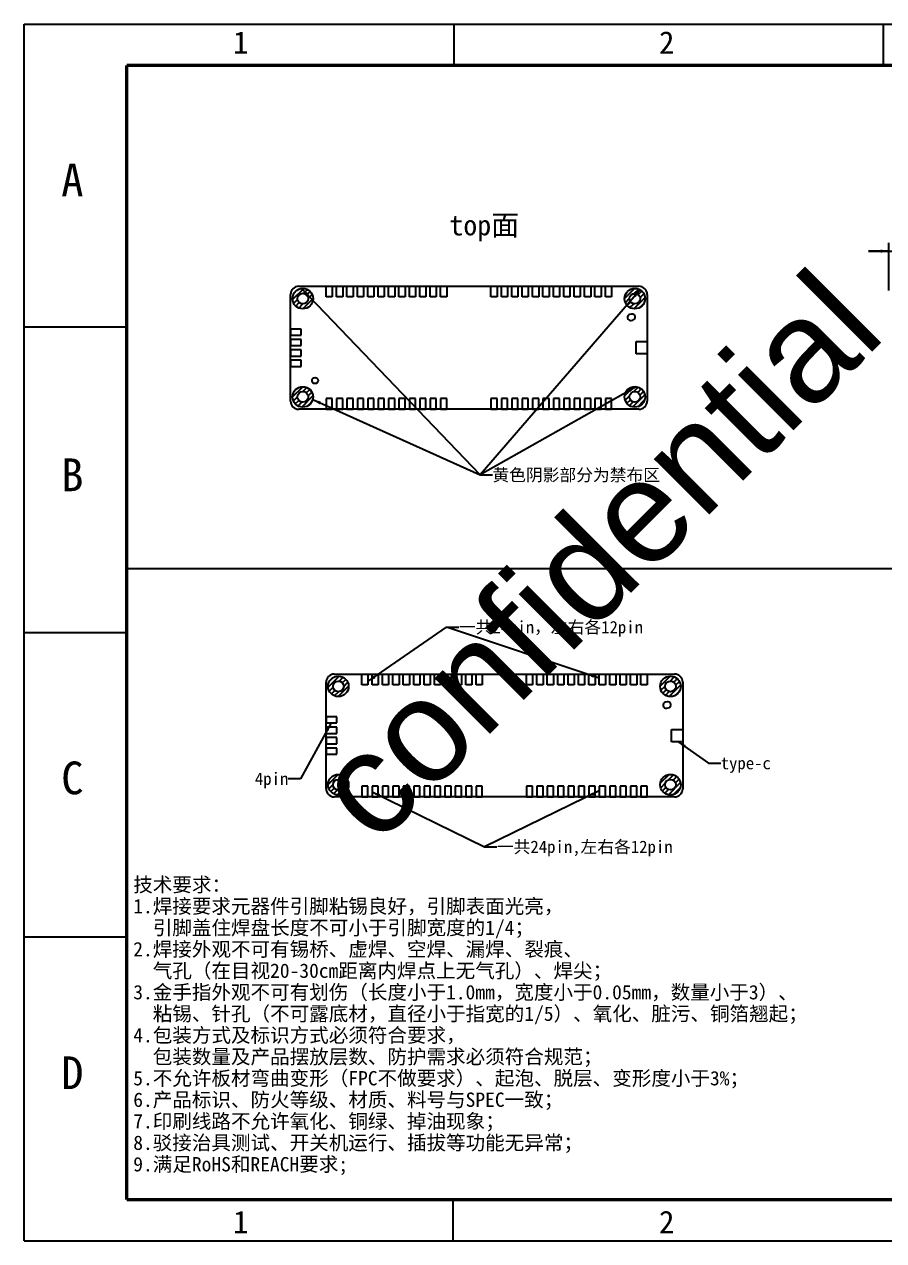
# Model space of a CAD drawing. Header units: millimetres. Extents: x 0 to 420, y 0 to 297.
# Drawn here: x 0 to 209.8, y 0 to 297 of the extents above; entities that cross this region are included whole.
import ezdxf

# ---------------------------------------------------------------- set-up
doc = ezdxf.new("R2010")
doc.units = ezdxf.units.MM
doc.header["$LTSCALE"] = 23.1
doc.layers.get('0').update_dxf_attribs({"linetype": 'CONTINUOUS'})
doc.layers.add('02___PRT_ALL_AXES', color=7, linetype='CONTINUOUS')
doc.layers.add('03___PRT_ALL_CURVES', color=7, linetype='CONTINUOUS')
doc.styles.get("Standard").update_dxf_attribs({"font": 'simfang.ttf'})
doc.styles.add('TEXTSTYLE_2', font='simfang.ttf')
doc.styles.add('TEXTSTYLE_3', font='simfang.ttf')
doc.styles.add('TEXTSTYLE_4', font='arial.ttf')
doc.dimstyles.new('DIMSTYLE_1', dxfattribs={"dimtxt": 3, "dimasz": 2, "dimexe": 2, "dimexo": 1, "dimgap": 0.75, "dimtad": 1, "dimzin": 0, "dimdsep": 46, "dimtxsty": 'STANDARD', "dimblk": '_FILLED', "dimblk1": '_FILLED', "dimblk2": '_FILLED', "dimcen": 0.09, "dimazin": 0, "dimtfac": 1, "dimtofl": 0, "dimtmove": 0, "dimatfit": 3, "dimldrblk": '_FILLED', "dimfxl": 1, "dimtolj": 1, "dimtzin": 0, "dimarcsym": 0})
doc.dimstyles.get("Standard").update_dxf_attribs({"dimtxt": 3, "dimasz": 2, "dimexe": 2, "dimexo": 1, "dimtad": 1, "dimzin": 0, "dimdsep": 46, "dimtxsty": 'STANDARD', "dimblk": '_FILLED', "dimblk1": '_FILLED', "dimblk2": '_FILLED', "dimcen": 0.09, "dimazin": 0, "dimtol": 1, "dimtp": 0.01, "dimtm": 0.01, "dimtfac": 1, "dimtofl": 0, "dimtmove": 0, "dimatfit": 3, "dimldrblk": '_FILLED', "dimfxl": 1, "dimtolj": 1, "dimtzin": 0, "dimarcsym": 0})

# ---------------------------------------------------------------- blocks, each defined once
blk = doc.blocks.new('CONFIDENTIAL_BL0', base_point=(139.49, 167.22))
at = {"color": 7, "linetype": 'CONTINUOUS', "true_color": 0xbababa, "style": 'TEXTSTYLE_4'}
blk.add_text('confidential', height=25, rotation=45, dxfattribs=at).set_placement((85.93, 95.98))
blk = doc.blocks.new('_FILLED')
at = {"color": 0, "linetype": 'BYBLOCK'}
blk.add_solid([(0, 0), (-1, 0.2), (-1, -0.2)], dxfattribs=at)
blk = doc.blocks.new('*D0')
at = {"color": 2, "linetype": 'CONTINUOUS'}
for p, q in [((211.09, 232.03), (211.09, 243.61)), ((212.69, 232.03), (212.69, 243.61)), ((211.09, 241.61), (206.09, 241.61)), ((206.09, 241.61), (211.89, 241.61)), ((228.4, 241.61), (211.89, 241.61)), ((212.69, 241.61), (228.4, 241.61))]:
    blk.add_line(p, q, dxfattribs=at)
at = {"color": 2, "linetype": 'CONTINUOUS', "xscale": 2, "yscale": 2, "zscale": 2}
blk.add_blockref('_FILLED', (211.09, 241.61), dxfattribs=at)
at = {"color": 2, "linetype": 'CONTINUOUS', "xscale": 2, "yscale": 2, "zscale": 2, "rotation": 180}
blk.add_blockref('_FILLED', (212.69, 241.61), dxfattribs=at)
at = {"color": 2, "linetype": 'CONTINUOUS', "insert": (220.07, 245.36), "char_height": 3, "width": 8.3247, "attachment_point": 1, "line_spacing_factor": 0.9}
blk.add_mtext('1.60', dxfattribs=at)

msp = doc.modelspace()

# ---------------------------------------------------------------- linework, layer by layer
at = {"color": 7, "linetype": 'CONTINUOUS'}
for p, q in [((0, 0), (0, 297)), ((0, 297), (420, 297)), ((104.935, 287), (104.935, 297)), ((209.715, 297), (209.715, 287)), ((66.989, 233.026), (150.069, 233.026)), ((64.989, 205.026), (64.989, 231.026)), ((152.069, 231.026), (152.069, 205.026)), ((0, 223.114), (25, 223.114)), ((150.069, 203.026), (66.989, 203.026)), ((25.14, 164.097), (410.14, 164.097)), ((25, 148.394), (0, 148.394)), ((75.667, 138.344), (158.747, 138.344)), ((73.667, 110.344), (73.667, 136.344)), ((160.747, 136.344), (160.747, 110.344)), ((158.747, 108.344), (75.667, 108.344)), ((25, 74.144), (0, 74.144)), ((104.668, 0), (104.668, 10)), ((0, 0), (420, 0))]:
    msp.add_line(p, q, dxfattribs=at)
at = {"color": 7, "linetype": 'CONTINUOUS', "const_width": 0.8}
for points in [[(25, 287), (25, 10)], [(410, 287), (25, 287)], [(25, 10), (410, 10)]]:
    msp.add_lwpolyline(points, dxfattribs=at)
at = {"color": 7, "linetype": 'CONTINUOUS'}
for centre, start, end in [((66.989, 231.026), 90, 180), ((150.069, 231.026), 0, 90), ((66.989, 205.026), 180, 270), ((150.069, 205.026), 270, 360), ((75.667, 136.344), 90, 180), ((158.747, 136.344), 0, 90), ((75.667, 110.344), 180, 270), ((158.747, 110.344), 270, 360)]:
    msp.add_arc(centre, 2, start, end, dxfattribs=at)
at = {"layer": '02___PRT_ALL_AXES', "color": 7, "linetype": 'CONTINUOUS'}
for p, q in [((148.256, 226.261), (147.856, 226.181)), ((148.15, 224.71), (148.55, 224.79)), ((156.934, 131.579), (156.534, 131.499)), ((156.828, 130.029), (157.228, 130.109))]:
    msp.add_line(p, q, dxfattribs=at)
for centre, radius in [((67.989, 230.026), 1.3), ((149.069, 230.026), 1.3), ((70.989, 210.026), 0.75), ((67.989, 206.026), 1.3), ((149.069, 206.026), 1.3), ((76.667, 135.344), 1.3), ((157.747, 135.344), 1.3), ((79.667, 115.344), 0.75), ((76.667, 111.344), 1.3), ((157.747, 111.344), 1.3)]:
    msp.add_circle(centre, radius, dxfattribs=at)
for centre, start, end in [((148.003, 225.446), 101.32219, 281.32219), ((148.403, 225.526), 281.32219, 101.32219), ((156.681, 130.764), 101.32219, 281.32219), ((157.081, 130.844), 281.32219, 101.32219)]:
    msp.add_arc(centre, 0.75, start, end, dxfattribs=at)
at = {"layer": '03___PRT_ALL_CURVES', "color": 2, "linetype": 'CONTINUOUS'}
for p, q in [((65.499, 229.8), (68.215, 232.515)), ((65.881, 231.369), (66.646, 232.134)), ((68.197, 231.309), (69.135, 232.248)), ((68.963, 230.887), (69.812, 231.737)), ((146.57, 230.09), (149.004, 232.525)), ((148.991, 231.323), (150.009, 232.342)), ((149.889, 231.034), (150.74, 231.885)), ((65.767, 228.88), (66.706, 229.818)), ((66.278, 228.203), (67.128, 229.052)), ((66.995, 227.732), (67.989, 228.726)), ((67.977, 227.526), (70.489, 230.038)), ((69.289, 230.026), (70.283, 231.02)), ((146.753, 229.085), (147.771, 230.104)), ((147.21, 228.354), (148.061, 229.205)), ((147.873, 227.83), (148.798, 228.754)), ((148.774, 227.543), (151.552, 230.32)), ((150.232, 227.812), (151.282, 228.863)), ((150.34, 230.297), (151.265, 231.221)), ((65.489, 206.031), (67.984, 208.526)), ((67.972, 207.326), (68.971, 208.325)), ((146.59, 206.352), (148.742, 208.504)), ((148.698, 207.272), (149.832, 208.406)), ((149.748, 207.134), (150.609, 207.995)), ((65.69, 205.044), (66.689, 206.043)), ((66.158, 204.324), (67.008, 205.173)), ((67.747, 203.537), (70.477, 206.267)), ((68.841, 207.007), (69.691, 207.857)), ((69.27, 206.248), (70.205, 207.183)), ((146.688, 205.262), (147.823, 206.397)), ((147.1, 204.486), (147.961, 205.347)), ((148.567, 203.577), (151.518, 206.528)), ((149.819, 203.641), (151.454, 205.276)), ((150.286, 206.484), (151.175, 207.373)), ((66.832, 203.81), (67.767, 204.745)), ((69.287, 203.889), (70.126, 204.728)), ((147.722, 203.92), (148.611, 204.809)), ((74.178, 135.118), (76.893, 137.834)), ((74.559, 136.687), (75.324, 137.452)), ((76.875, 136.627), (77.813, 137.566)), ((77.641, 136.206), (78.49, 137.055)), ((155.248, 135.409), (157.683, 137.843)), ((157.669, 136.642), (158.688, 137.66)), ((158.568, 136.352), (159.419, 137.203)), ((74.445, 134.198), (75.384, 135.137)), ((74.957, 133.521), (75.806, 134.37)), ((75.673, 133.05), (76.667, 134.044)), ((76.655, 132.844), (79.167, 135.356)), ((77.967, 135.344), (78.961, 136.338)), ((155.431, 134.404), (156.45, 135.422)), ((155.888, 133.673), (156.739, 134.524)), ((156.552, 133.148), (157.476, 134.073)), ((157.453, 132.861), (160.23, 135.639)), ((158.91, 133.131), (159.961, 134.182)), ((159.019, 135.615), (159.943, 136.54)), ((74.167, 111.349), (76.662, 113.844)), ((76.65, 112.644), (77.649, 113.643)), ((77.52, 112.326), (78.369, 113.175)), ((155.269, 111.671), (157.421, 113.823)), ((157.376, 112.59), (158.511, 113.725)), ((158.427, 112.452), (159.287, 113.313)), ((74.368, 110.362), (75.367, 111.361)), ((74.836, 109.642), (75.686, 110.492)), ((75.51, 109.128), (76.445, 110.063)), ((76.426, 108.856), (79.156, 111.586)), ((77.948, 111.566), (78.883, 112.501)), ((77.965, 109.207), (78.804, 110.046)), ((155.367, 110.581), (156.502, 111.715)), ((155.778, 109.804), (156.639, 110.665)), ((156.4, 109.238), (157.289, 110.127)), ((157.245, 108.895), (160.196, 111.846)), ((158.497, 108.959), (160.132, 110.594)), ((158.964, 111.802), (159.853, 112.691))]:
    msp.add_line(p, q, dxfattribs=at)
at = {"layer": '03___PRT_ALL_CURVES', "color": 40, "linetype": 'CONTINUOUS'}
for p, q in [((73.689, 230.426), (73.689, 233.026)), ((73.689, 233.026), (75.189, 233.026)), ((75.189, 233.026), (75.189, 230.426)), ((76.229, 230.426), (76.229, 233.026)), ((76.229, 233.026), (77.729, 233.026)), ((77.729, 233.026), (77.729, 230.426)), ((78.769, 230.426), (78.769, 233.026)), ((78.769, 233.026), (80.269, 233.026)), ((80.269, 233.026), (80.269, 230.426)), ((81.309, 230.426), (81.309, 233.026)), ((81.309, 233.026), (82.809, 233.026)), ((82.809, 233.026), (82.809, 230.426)), ((83.849, 230.426), (83.849, 233.026)), ((83.849, 233.026), (85.349, 233.026)), ((85.349, 233.026), (85.349, 230.426)), ((86.389, 230.426), (86.389, 233.026)), ((86.389, 233.026), (87.889, 233.026)), ((87.889, 233.026), (87.889, 230.426)), ((88.929, 230.426), (88.929, 233.026)), ((88.929, 233.026), (90.429, 233.026)), ((90.429, 233.026), (90.429, 230.426)), ((91.469, 230.426), (91.469, 233.026)), ((91.469, 233.026), (92.969, 233.026)), ((92.969, 233.026), (92.969, 230.426)), ((94.009, 230.426), (94.009, 233.026)), ((94.009, 233.026), (95.509, 233.026)), ((95.509, 233.026), (95.509, 230.426)), ((96.549, 230.426), (96.549, 233.026)), ((96.549, 233.026), (98.049, 233.026)), ((98.049, 233.026), (98.049, 230.426)), ((99.089, 230.426), (99.089, 233.026)), ((99.089, 233.026), (100.589, 233.026)), ((100.589, 233.026), (100.589, 230.426)), ((101.629, 230.426), (101.629, 233.026)), ((101.629, 233.026), (103.129, 233.026)), ((103.129, 233.026), (103.129, 230.426)), ((113.929, 230.426), (113.929, 233.026)), ((113.929, 233.026), (115.429, 233.026)), ((115.429, 233.026), (115.429, 230.426)), ((116.469, 230.426), (116.469, 233.026)), ((116.469, 233.026), (117.969, 233.026)), ((117.969, 233.026), (117.969, 230.426)), ((119.009, 230.426), (119.009, 233.026)), ((119.009, 233.026), (120.509, 233.026)), ((120.509, 233.026), (120.509, 230.426)), ((121.549, 230.426), (121.549, 233.026)), ((121.549, 233.026), (123.049, 233.026)), ((123.049, 233.026), (123.049, 230.426)), ((124.089, 230.426), (124.089, 233.026)), ((124.089, 233.026), (125.589, 233.026)), ((125.589, 233.026), (125.589, 230.426)), ((126.629, 230.426), (126.629, 233.026)), ((126.629, 233.026), (128.129, 233.026)), ((128.129, 233.026), (128.129, 230.426)), ((129.169, 230.426), (129.169, 233.026)), ((129.169, 233.026), (130.669, 233.026)), ((130.669, 233.026), (130.669, 230.426)), ((131.709, 230.426), (131.709, 233.026)), ((131.709, 233.026), (133.209, 233.026)), ((133.209, 233.026), (133.209, 230.426)), ((134.249, 230.426), (134.249, 233.026)), ((134.249, 233.026), (135.749, 233.026)), ((135.749, 233.026), (135.749, 230.426)), ((136.789, 230.426), (136.789, 233.026)), ((136.789, 233.026), (138.289, 233.026)), ((138.289, 233.026), (138.289, 230.426)), ((139.329, 230.426), (139.329, 233.026)), ((139.329, 233.026), (140.829, 233.026)), ((140.829, 233.026), (140.829, 230.426)), ((141.869, 230.426), (141.869, 233.026)), ((141.869, 233.026), (143.369, 233.026)), ((143.369, 233.026), (143.369, 230.426)), ((75.189, 230.426), (73.689, 230.426)), ((77.729, 230.426), (76.229, 230.426)), ((80.269, 230.426), (78.769, 230.426)), ((82.809, 230.426), (81.309, 230.426)), ((85.349, 230.426), (83.849, 230.426)), ((87.889, 230.426), (86.389, 230.426)), ((90.429, 230.426), (88.929, 230.426)), ((92.969, 230.426), (91.469, 230.426)), ((95.509, 230.426), (94.009, 230.426)), ((98.049, 230.426), (96.549, 230.426)), ((100.589, 230.426), (99.089, 230.426)), ((103.129, 230.426), (101.629, 230.426)), ((115.429, 230.426), (113.929, 230.426)), ((117.969, 230.426), (116.469, 230.426)), ((120.509, 230.426), (119.009, 230.426)), ((123.049, 230.426), (121.549, 230.426)), ((125.589, 230.426), (124.089, 230.426)), ((128.129, 230.426), (126.629, 230.426)), ((130.669, 230.426), (129.169, 230.426)), ((133.209, 230.426), (131.709, 230.426)), ((135.749, 230.426), (134.249, 230.426)), ((138.289, 230.426), (136.789, 230.426)), ((140.829, 230.426), (139.329, 230.426)), ((143.369, 230.426), (141.869, 230.426)), ((64.989, 222.586), (64.989, 221.086)), ((67.589, 222.586), (64.989, 222.586)), ((64.989, 221.086), (67.589, 221.086)), ((64.989, 220.046), (64.989, 218.546)), ((67.589, 220.046), (64.989, 220.046)), ((67.589, 221.086), (67.589, 222.586)), ((67.589, 218.546), (67.589, 220.046)), ((64.989, 218.546), (67.589, 218.546)), ((64.989, 217.506), (64.989, 216.006)), ((67.589, 217.506), (64.989, 217.506)), ((67.589, 216.006), (67.589, 217.506)), ((149.369, 216.526), (149.369, 219.526)), ((149.369, 219.526), (152.069, 219.526)), ((152.069, 219.526), (152.069, 216.526)), ((64.989, 216.006), (67.589, 216.006)), ((64.989, 214.966), (64.989, 213.466)), ((67.589, 214.966), (64.989, 214.966)), ((67.589, 213.466), (67.589, 214.966)), ((152.069, 216.526), (149.369, 216.526)), ((64.989, 213.466), (67.589, 213.466)), ((73.689, 205.626), (73.689, 203.026)), ((75.189, 205.626), (73.689, 205.626)), ((75.189, 203.026), (75.189, 205.626)), ((76.229, 205.626), (76.229, 203.026)), ((77.729, 205.626), (76.229, 205.626)), ((77.729, 203.026), (77.729, 205.626)), ((78.769, 205.626), (78.769, 203.026)), ((80.269, 205.626), (78.769, 205.626)), ((80.269, 203.026), (80.269, 205.626)), ((81.309, 205.626), (81.309, 203.026)), ((82.809, 205.626), (81.309, 205.626)), ((82.809, 203.026), (82.809, 205.626)), ((83.849, 205.626), (83.849, 203.026)), ((85.349, 205.626), (83.849, 205.626)), ((85.349, 203.026), (85.349, 205.626)), ((86.389, 205.626), (86.389, 203.026)), ((87.889, 205.626), (86.389, 205.626)), ((87.889, 203.026), (87.889, 205.626)), ((88.929, 205.626), (88.929, 203.026)), ((90.429, 205.626), (88.929, 205.626)), ((90.429, 203.026), (90.429, 205.626)), ((91.469, 205.626), (91.469, 203.026)), ((92.969, 205.626), (91.469, 205.626)), ((92.969, 203.026), (92.969, 205.626)), ((94.009, 205.626), (94.009, 203.026)), ((95.509, 205.626), (94.009, 205.626)), ((95.509, 203.026), (95.509, 205.626)), ((96.549, 205.626), (96.549, 203.026)), ((98.049, 205.626), (96.549, 205.626)), ((98.049, 203.026), (98.049, 205.626)), ((99.089, 205.626), (99.089, 203.026)), ((100.589, 205.626), (99.089, 205.626)), ((100.589, 203.026), (100.589, 205.626)), ((101.629, 205.626), (101.629, 203.026)), ((103.129, 205.626), (101.629, 205.626)), ((103.129, 203.026), (103.129, 205.626)), ((113.929, 205.626), (113.929, 203.026)), ((115.429, 205.626), (113.929, 205.626)), ((115.429, 203.026), (115.429, 205.626)), ((116.469, 205.626), (116.469, 203.026)), ((117.969, 205.626), (116.469, 205.626)), ((117.969, 203.026), (117.969, 205.626)), ((119.009, 205.626), (119.009, 203.026)), ((120.509, 205.626), (119.009, 205.626)), ((120.509, 203.026), (120.509, 205.626)), ((121.549, 205.626), (121.549, 203.026)), ((123.049, 205.626), (121.549, 205.626)), ((123.049, 203.026), (123.049, 205.626)), ((124.089, 205.626), (124.089, 203.026)), ((125.589, 205.626), (124.089, 205.626)), ((125.589, 203.026), (125.589, 205.626)), ((126.629, 205.626), (126.629, 203.026)), ((128.129, 205.626), (126.629, 205.626)), ((128.129, 203.026), (128.129, 205.626)), ((129.169, 205.626), (129.169, 203.026)), ((130.669, 205.626), (129.169, 205.626)), ((130.669, 203.026), (130.669, 205.626)), ((131.709, 205.626), (131.709, 203.026)), ((133.209, 205.626), (131.709, 205.626)), ((133.209, 203.026), (133.209, 205.626)), ((134.249, 205.626), (134.249, 203.026)), ((135.749, 205.626), (134.249, 205.626)), ((135.749, 203.026), (135.749, 205.626)), ((136.789, 205.626), (136.789, 203.026)), ((138.289, 205.626), (136.789, 205.626)), ((138.289, 203.026), (138.289, 205.626)), ((139.329, 205.626), (139.329, 203.026)), ((140.829, 205.626), (139.329, 205.626)), ((140.829, 203.026), (140.829, 205.626)), ((141.869, 205.626), (141.869, 203.026)), ((143.369, 205.626), (141.869, 205.626)), ((143.369, 203.026), (143.369, 205.626)), ((73.689, 203.026), (75.189, 203.026)), ((76.229, 203.026), (77.729, 203.026)), ((78.769, 203.026), (80.269, 203.026)), ((81.309, 203.026), (82.809, 203.026)), ((83.849, 203.026), (85.349, 203.026)), ((86.389, 203.026), (87.889, 203.026)), ((88.929, 203.026), (90.429, 203.026)), ((91.469, 203.026), (92.969, 203.026)), ((94.009, 203.026), (95.509, 203.026)), ((96.549, 203.026), (98.049, 203.026)), ((99.089, 203.026), (100.589, 203.026)), ((101.629, 203.026), (103.129, 203.026)), ((113.929, 203.026), (115.429, 203.026)), ((116.469, 203.026), (117.969, 203.026)), ((119.009, 203.026), (120.509, 203.026)), ((121.549, 203.026), (123.049, 203.026)), ((124.089, 203.026), (125.589, 203.026)), ((126.629, 203.026), (128.129, 203.026)), ((129.169, 203.026), (130.669, 203.026)), ((131.709, 203.026), (133.209, 203.026)), ((134.249, 203.026), (135.749, 203.026)), ((136.789, 203.026), (138.289, 203.026)), ((139.329, 203.026), (140.829, 203.026)), ((141.869, 203.026), (143.369, 203.026)), ((82.367, 135.744), (82.367, 138.344)), ((82.367, 138.344), (83.867, 138.344)), ((83.867, 138.344), (83.867, 135.744)), ((84.907, 135.744), (84.907, 138.344)), ((84.907, 138.344), (86.407, 138.344)), ((86.407, 138.344), (86.407, 135.744)), ((87.447, 135.744), (87.447, 138.344)), ((87.447, 138.344), (88.947, 138.344)), ((88.947, 138.344), (88.947, 135.744)), ((89.987, 135.744), (89.987, 138.344)), ((89.987, 138.344), (91.487, 138.344)), ((91.487, 138.344), (91.487, 135.744)), ((92.527, 135.744), (92.527, 138.344)), ((92.527, 138.344), (94.027, 138.344)), ((94.027, 138.344), (94.027, 135.744)), ((95.067, 135.744), (95.067, 138.344)), ((95.067, 138.344), (96.567, 138.344)), ((96.567, 138.344), (96.567, 135.744)), ((97.607, 135.744), (97.607, 138.344)), ((97.607, 138.344), (99.107, 138.344)), ((99.107, 138.344), (99.107, 135.744)), ((100.147, 135.744), (100.147, 138.344)), ((100.147, 138.344), (101.647, 138.344)), ((101.647, 138.344), (101.647, 135.744)), ((102.687, 135.744), (102.687, 138.344)), ((102.687, 138.344), (104.187, 138.344)), ((104.187, 138.344), (104.187, 135.744)), ((105.227, 135.744), (105.227, 138.344)), ((105.227, 138.344), (106.727, 138.344)), ((106.727, 138.344), (106.727, 135.744)), ((107.767, 135.744), (107.767, 138.344)), ((107.767, 138.344), (109.267, 138.344)), ((109.267, 138.344), (109.267, 135.744)), ((110.307, 135.744), (110.307, 138.344)), ((110.307, 138.344), (111.807, 138.344)), ((111.807, 138.344), (111.807, 135.744)), ((122.607, 135.744), (122.607, 138.344)), ((122.607, 138.344), (124.107, 138.344)), ((124.107, 138.344), (124.107, 135.744)), ((125.147, 135.744), (125.147, 138.344)), ((125.147, 138.344), (126.647, 138.344)), ((126.647, 138.344), (126.647, 135.744)), ((127.687, 135.744), (127.687, 138.344)), ((127.687, 138.344), (129.187, 138.344)), ((129.187, 138.344), (129.187, 135.744)), ((130.227, 135.744), (130.227, 138.344)), ((130.227, 138.344), (131.727, 138.344)), ((131.727, 138.344), (131.727, 135.744)), ((132.767, 135.744), (132.767, 138.344)), ((132.767, 138.344), (134.267, 138.344)), ((134.267, 138.344), (134.267, 135.744)), ((135.307, 135.744), (135.307, 138.344)), ((135.307, 138.344), (136.807, 138.344)), ((136.807, 138.344), (136.807, 135.744)), ((137.847, 135.744), (137.847, 138.344)), ((137.847, 138.344), (139.347, 138.344)), ((139.347, 138.344), (139.347, 135.744)), ((140.387, 135.744), (140.387, 138.344)), ((140.387, 138.344), (141.887, 138.344)), ((141.887, 138.344), (141.887, 135.744)), ((142.927, 135.744), (142.927, 138.344)), ((142.927, 138.344), (144.427, 138.344)), ((144.427, 138.344), (144.427, 135.744)), ((145.467, 135.744), (145.467, 138.344)), ((145.467, 138.344), (146.967, 138.344)), ((146.967, 138.344), (146.967, 135.744)), ((148.007, 135.744), (148.007, 138.344)), ((148.007, 138.344), (149.507, 138.344)), ((149.507, 138.344), (149.507, 135.744)), ((150.547, 135.744), (150.547, 138.344)), ((150.547, 138.344), (152.047, 138.344)), ((152.047, 138.344), (152.047, 135.744)), ((83.867, 135.744), (82.367, 135.744)), ((86.407, 135.744), (84.907, 135.744)), ((88.947, 135.744), (87.447, 135.744)), ((91.487, 135.744), (89.987, 135.744)), ((94.027, 135.744), (92.527, 135.744)), ((96.567, 135.744), (95.067, 135.744)), ((99.107, 135.744), (97.607, 135.744)), ((101.647, 135.744), (100.147, 135.744)), ((104.187, 135.744), (102.687, 135.744)), ((106.727, 135.744), (105.227, 135.744)), ((109.267, 135.744), (107.767, 135.744)), ((111.807, 135.744), (110.307, 135.744)), ((124.107, 135.744), (122.607, 135.744)), ((126.647, 135.744), (125.147, 135.744)), ((129.187, 135.744), (127.687, 135.744)), ((131.727, 135.744), (130.227, 135.744)), ((134.267, 135.744), (132.767, 135.744)), ((136.807, 135.744), (135.307, 135.744)), ((139.347, 135.744), (137.847, 135.744)), ((141.887, 135.744), (140.387, 135.744)), ((144.427, 135.744), (142.927, 135.744)), ((146.967, 135.744), (145.467, 135.744)), ((149.507, 135.744), (148.007, 135.744)), ((152.047, 135.744), (150.547, 135.744)), ((73.667, 127.904), (73.667, 126.404)), ((76.267, 127.904), (73.667, 127.904)), ((76.267, 126.404), (76.267, 127.904)), ((73.667, 126.404), (76.267, 126.404)), ((73.667, 125.364), (73.667, 123.864)), ((76.267, 125.364), (73.667, 125.364)), ((76.267, 123.864), (76.267, 125.364)), ((158.047, 121.844), (158.047, 124.844)), ((158.047, 124.844), (160.747, 124.844)), ((160.747, 124.844), (160.747, 121.844)), ((73.667, 123.864), (76.267, 123.864)), ((73.667, 122.824), (73.667, 121.324)), ((76.267, 122.824), (73.667, 122.824)), ((76.267, 121.324), (76.267, 122.824)), ((160.747, 121.844), (158.047, 121.844)), ((73.667, 121.324), (76.267, 121.324)), ((73.667, 120.284), (73.667, 118.784)), ((76.267, 120.284), (73.667, 120.284)), ((76.267, 118.784), (76.267, 120.284)), ((73.667, 118.784), (76.267, 118.784)), ((82.367, 110.944), (82.367, 108.344)), ((83.867, 110.944), (82.367, 110.944)), ((83.867, 108.344), (83.867, 110.944)), ((84.907, 110.944), (84.907, 108.344)), ((86.407, 110.944), (84.907, 110.944)), ((86.407, 108.344), (86.407, 110.944)), ((87.447, 110.944), (87.447, 108.344)), ((88.947, 110.944), (87.447, 110.944)), ((88.947, 108.344), (88.947, 110.944)), ((89.987, 110.944), (89.987, 108.344)), ((91.487, 110.944), (89.987, 110.944)), ((91.487, 108.344), (91.487, 110.944)), ((92.527, 110.944), (92.527, 108.344)), ((94.027, 110.944), (92.527, 110.944)), ((94.027, 108.344), (94.027, 110.944)), ((95.067, 110.944), (95.067, 108.344)), ((96.567, 110.944), (95.067, 110.944)), ((96.567, 108.344), (96.567, 110.944)), ((97.607, 110.944), (97.607, 108.344)), ((99.107, 110.944), (97.607, 110.944)), ((99.107, 108.344), (99.107, 110.944)), ((100.147, 110.944), (100.147, 108.344)), ((101.647, 110.944), (100.147, 110.944)), ((101.647, 108.344), (101.647, 110.944)), ((102.687, 110.944), (102.687, 108.344)), ((104.187, 110.944), (102.687, 110.944)), ((104.187, 108.344), (104.187, 110.944)), ((105.227, 110.944), (105.227, 108.344)), ((106.727, 110.944), (105.227, 110.944)), ((106.727, 108.344), (106.727, 110.944)), ((107.767, 110.944), (107.767, 108.344)), ((109.267, 110.944), (107.767, 110.944)), ((109.267, 108.344), (109.267, 110.944)), ((110.307, 110.944), (110.307, 108.344)), ((111.807, 110.944), (110.307, 110.944)), ((111.807, 108.344), (111.807, 110.944)), ((122.607, 110.944), (122.607, 108.344)), ((124.107, 110.944), (122.607, 110.944)), ((124.107, 108.344), (124.107, 110.944)), ((125.147, 110.944), (125.147, 108.344)), ((126.647, 110.944), (125.147, 110.944)), ((126.647, 108.344), (126.647, 110.944)), ((127.687, 110.944), (127.687, 108.344)), ((129.187, 110.944), (127.687, 110.944)), ((129.187, 108.344), (129.187, 110.944)), ((130.227, 110.944), (130.227, 108.344)), ((131.727, 110.944), (130.227, 110.944)), ((131.727, 108.344), (131.727, 110.944)), ((132.767, 110.944), (132.767, 108.344)), ((134.267, 110.944), (132.767, 110.944)), ((134.267, 108.344), (134.267, 110.944)), ((135.307, 110.944), (135.307, 108.344)), ((136.807, 110.944), (135.307, 110.944)), ((136.807, 108.344), (136.807, 110.944)), ((137.847, 110.944), (137.847, 108.344)), ((139.347, 110.944), (137.847, 110.944)), ((139.347, 108.344), (139.347, 110.944)), ((140.387, 110.944), (140.387, 108.344)), ((141.887, 110.944), (140.387, 110.944)), ((141.887, 108.344), (141.887, 110.944)), ((142.927, 110.944), (142.927, 108.344)), ((144.427, 110.944), (142.927, 110.944)), ((144.427, 108.344), (144.427, 110.944)), ((145.467, 110.944), (145.467, 108.344)), ((146.967, 110.944), (145.467, 110.944)), ((146.967, 108.344), (146.967, 110.944)), ((148.007, 110.944), (148.007, 108.344)), ((149.507, 110.944), (148.007, 110.944)), ((149.507, 108.344), (149.507, 110.944)), ((150.547, 110.944), (150.547, 108.344)), ((152.047, 110.944), (150.547, 110.944)), ((152.047, 108.344), (152.047, 110.944)), ((82.367, 108.344), (83.867, 108.344)), ((84.907, 108.344), (86.407, 108.344)), ((87.447, 108.344), (88.947, 108.344)), ((89.987, 108.344), (91.487, 108.344)), ((92.527, 108.344), (94.027, 108.344)), ((95.067, 108.344), (96.567, 108.344)), ((97.607, 108.344), (99.107, 108.344)), ((100.147, 108.344), (101.647, 108.344)), ((102.687, 108.344), (104.187, 108.344)), ((105.227, 108.344), (106.727, 108.344)), ((107.767, 108.344), (109.267, 108.344)), ((110.307, 108.344), (111.807, 108.344)), ((122.607, 108.344), (124.107, 108.344)), ((125.147, 108.344), (126.647, 108.344)), ((127.687, 108.344), (129.187, 108.344)), ((130.227, 108.344), (131.727, 108.344)), ((132.767, 108.344), (134.267, 108.344)), ((135.307, 108.344), (136.807, 108.344)), ((137.847, 108.344), (139.347, 108.344)), ((140.387, 108.344), (141.887, 108.344)), ((142.927, 108.344), (144.427, 108.344)), ((145.467, 108.344), (146.967, 108.344)), ((148.007, 108.344), (149.507, 108.344)), ((150.547, 108.344), (152.047, 108.344))]:
    msp.add_line(p, q, dxfattribs=at)
for centre, radius in [((67.989, 230.026), 2.5), ((149.069, 230.026), 2.5), ((67.989, 230.026), 1.3), ((149.069, 230.026), 1.3), ((67.989, 206.026), 2.5), ((149.069, 206.026), 2.5), ((67.989, 206.026), 1.3), ((149.069, 206.026), 1.3), ((76.667, 135.344), 2.5), ((76.667, 135.344), 1.3), ((157.747, 135.344), 2.5), ((157.747, 135.344), 1.3), ((76.667, 111.344), 2.5), ((157.747, 111.344), 2.5), ((76.667, 111.344), 1.3), ((157.747, 111.344), 1.3)]:
    msp.add_circle(centre, radius, dxfattribs=at)

# ---------------------------------------------------------------- block references
at = {"color": 2, "linetype": 'CONTINUOUS'}
msp.add_blockref('CONFIDENTIAL_BL0', (139.486, 167.22), dxfattribs=at)

# ---------------------------------------------------------------- texts
at = {"color": 2, "linetype": 'CONTINUOUS', "attachment_point": 1, "line_spacing_factor": 0.9}
for s, insert, char_height, width, style in [('1', (50.969, 295.309), 5.5, 3.8155, 'TEXTSTYLE_2'), ('2', (154.969, 295.309), 5.5, 3.8155, 'TEXTSTYLE_2'), ('A', (9, 263), 8, 5.54982, 'TEXTSTYLE_2'), ('B', (9, 191), 8, 5.54982, 'TEXTSTYLE_2'), ('C', (9, 117), 8, 5.54982, 'TEXTSTYLE_2'), ('技术要求： \\P1.焊接要求元器件引脚粘锡良好，引脚表面光亮，\\P  引脚盖住焊盘长度不可小于引脚宽度的1/4；\\P2.焊接外观不可有锡桥、虚焊、空焊、漏焊、裂痕、\\P  气孔（在目视20-30cm距离内焊点上无气孔）、焊尖； \\P3.金手指外观不可有划伤（长度小于1.0mm，宽度小于0.05mm，数量小于3）、\\P  粘锡、针孔（不可露底材，直径小于指宽的1/5）、氧化、脏污、铜箔翘起；\\P4.包装方式及标识方式必须符合要求，\\P  包装数量及产品摆放层数、防护需求必须符合规范；\\P5.不允许板材弯曲变形（FPC不做要求）、起泡、脱层、变形度小于3%；\\P6.产品标识、防火等级、材质、料号与SPEC一致； \\P7.印刷线路不允许氧化、铜绿、掉油现象； \\P8.驳接治具测试、开关机运行、插拔等功能无异常；\\P9.满足RoHS和REACH要求;', (26.596, 88.68), 3.5, 167.12177, 'TEXTSTYLE_3'), ('D', (9, 45), 8, 5.54982, 'TEXTSTYLE_2'), ('1', (50.969, 7.309), 5.5, 3.8155, 'TEXTSTYLE_2'), ('2', (154.969, 7.309), 5.5, 3.8155, 'TEXTSTYLE_2')]:
    msp.add_mtext(s, dxfattribs=dict(at, insert=insert, char_height=char_height, width=width, style=style))
at = {"color": 2, "linetype": 'CONTINUOUS', "line_spacing_factor": 0.9}
for s, insert, char_height, width, attachment_point in [('top面', (103.79, 250.47), 5, 17.32472, 1), ('黄色阴影部分为禁布区', (114.279, 188.473), 3, 41.51292, 1), ('一共24pin，左右各12pin', (106.085, 151.314), 3, 45.71956, 1), ('type-c', (170.02, 118.105), 3, 12.48708, 1), ('4pin', (64.457, 114.302), 3, 8.32472, 3), ('一共24pin,左右各12pin', (115.376, 97.681), 3, 43.64945, 1)]:
    msp.add_mtext(s, dxfattribs=dict(at, insert=insert, char_height=char_height, width=width, attachment_point=attachment_point))

# ---------------------------------------------------------------- dimensions: what is measured, and where the dimension line sits
at = {"color": 2, "linetype": 'CONTINUOUS'}
dim = msp.add_linear_dim(base=(212.688, 241.614), p1=(211.088, 231.026), p2=(212.688, 231.026), dimstyle='DIMSTYLE_1', dxfattribs=at)
dim.commit()
dim.dimension.update_dxf_attribs({"geometry": '*D0', "text_midpoint": (224.304, 241.614), "dimtype": 160})

# ---------------------------------------------------------------- leaders
for points in [[(67.663, 232.504), (111.279, 186.973), (114.279, 186.973)], [(150.319, 232.191), (111.279, 186.973), (114.279, 186.973)], [(149.395, 208.504), (111.279, 186.973), (114.279, 186.973)], [(70.404, 205.379), (111.279, 186.973), (114.279, 186.973)], [(83.867, 136.516), (103.085, 149.814), (106.085, 149.814)], [(140.387, 137.371), (103.085, 149.814), (106.085, 149.814)], [(74.895, 126.404), (67.457, 112.802), (64.457, 112.802)], [(159.622, 121.844), (167.02, 116.605), (170.02, 116.605)], [(84.907, 109.597), (112.376, 96.181), (115.376, 96.181)], [(140.387, 109.808), (112.376, 96.181), (115.376, 96.181)]]:
    msp.add_leader(points, dimstyle='STANDARD', override={"dimtad": 0}, dxfattribs=at)

doc.saveas('drawing.dxf')
